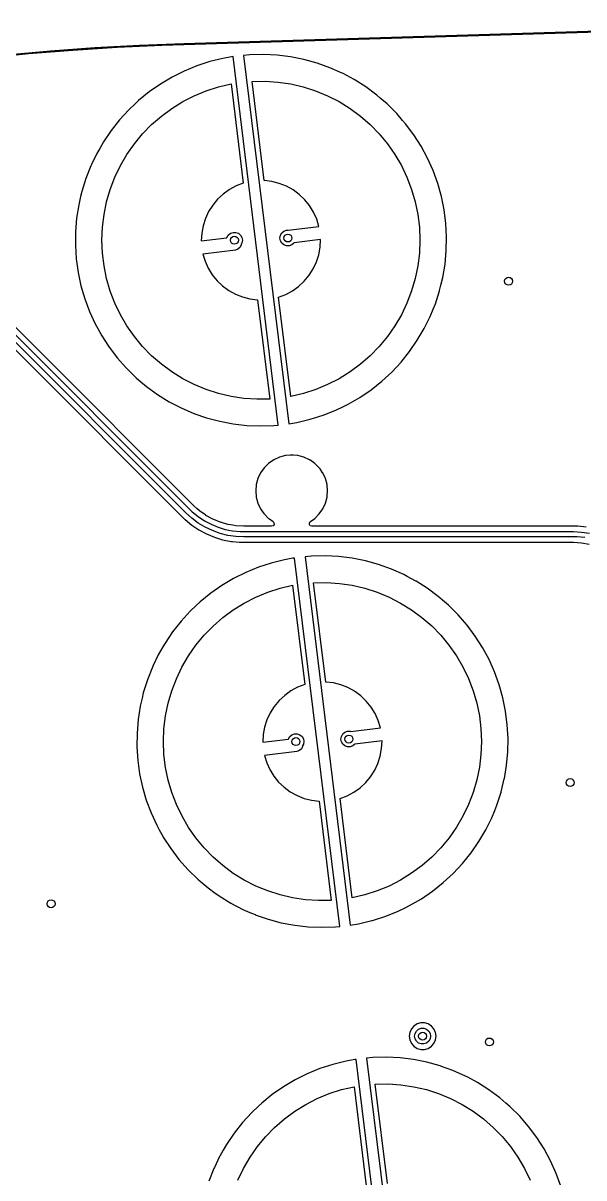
# Model space of a CAD drawing. Extents: x -114 to 114, y -62 to 23.
# Drawn here: x 52.61 to 73.77, y -20.79 to 22.76 of the extents above; entities that cross this region are included whole.
import ezdxf

# ---------------------------------------------------------------- set-up
doc = ezdxf.new("R2010")
doc.units = 0
doc.layers.add('BLACK', color=7, linetype='CONTINUOUS')

msp = doc.modelspace()

# ---------------------------------------------------------------- linework, layer by layer
at = {"layer": 'BLACK', "linetype": 'CONTINUOUS'}
for p, q in [((58.6789, 21.9966), (83.7452, 22.7629)), ((83.7467, 22.7129), (58.6804, 21.9466)), ((58.6799, 21.9711), (78.4613, 22.5758)), ((53.6435, 21.7154), (55.3203, 21.8373)), ((54.3043, 21.7379), (55.133, 21.7982)), ((56.162, 21.8413), (54.485, 21.7335)), ((55.133, 21.7982), (56.1413, 21.8576)), ((55.3203, 21.8373), (56.9989, 21.9311)), ((56.1413, 21.8576), (56.9202, 21.9011)), ((57.8406, 21.9209), (56.162, 21.8413)), ((56.9202, 21.9011), (58.2007, 21.9524)), ((56.9989, 21.9311), (58.6788, 21.9965)), ((58.6804, 21.9466), (57.8406, 21.9209)), ((58.2007, 21.9524), (58.201, 21.9524)), ((58.201, 21.9524), (58.201, 21.9524)), ((58.201, 21.9524), (58.2011, 21.9524)), ((58.2011, 21.9524), (58.6796, 21.9711)), ((58.6788, 21.9965), (58.6789, 21.9966)), ((58.6796, 21.9711), (58.6796, 21.9711)), ((58.6796, 21.9711), (58.6799, 21.9711)), ((58.6804, 21.9466), (58.6804, 21.9466)), ((52.8101, 21.5976), (51.1377, 21.4335)), ((51.969, 21.5653), (53.6435, 21.7154)), ((52.5012, 21.5874), (53.3465, 21.6632)), ((54.485, 21.7335), (52.8101, 21.5976)), ((53.3465, 21.6632), (54.3043, 21.7379)), ((60.1515, 21.4323), (59.6532, 21.309)), ((60.4728, 21.4872), (60.1515, 21.4323)), ((60.5326, 21.4974), (60.4728, 21.4872)), ((62.2385, 7.60357), (60.5326, 21.4974)), ((61.1685, 21.568), (60.9297, 21.545)), ((60.9297, 21.545), (62.6353, 7.6544)), ((61.6818, 21.5797), (61.1685, 21.568)), ((61.1685, 21.568), (61.1685, 21.568)), ((61.1685, 21.568), (61.1685, 21.568)), ((62.1945, 21.5537), (61.6818, 21.5797)), ((61.6818, 21.5797), (61.6818, 21.5797)), ((61.6818, 21.5797), (61.6818, 21.5797)), ((62.7039, 21.4902), (62.1945, 21.5537)), ((63.2073, 21.3896), (62.7039, 21.4902)), ((62.7039, 21.4902), (62.7039, 21.4902)), ((62.7039, 21.4902), (62.7039, 21.4902)), ((62.7039, 21.4902), (62.7039, 21.4902)), ((63.2074, 21.3896), (63.2073, 21.3896)), ((63.702, 21.2525), (63.2074, 21.3896)), ((63.2074, 21.3896), (63.2074, 21.3896)), ((58.6902, 20.9547), (58.2308, 20.7256)), ((59.1652, 21.1495), (58.6902, 20.9547)), ((59.6532, 21.309), (59.1652, 21.1495)), ((64.1854, 21.0794), (63.702, 21.2525)), ((63.702, 21.2525), (63.702, 21.2525)), ((64.6547, 20.8714), (64.1854, 21.0794)), ((58.2308, 20.7256), (57.7894, 20.4635)), ((58.2308, 20.7256), (58.2308, 20.7256)), ((59.9825, 20.3578), (60.4574, 20.4687)), ((60.4574, 20.4687), (60.9171, 16.7243)), ((61.2514, 20.5662), (61.739, 20.5734)), ((61.7112, 16.8218), (61.2514, 20.5662)), ((61.739, 20.5734), (62.2256, 20.541)), ((62.2256, 20.541), (62.708, 20.4692)), ((62.708, 20.4692), (63.1829, 20.3585)), ((64.6817, 20.857), (64.6547, 20.8714)), ((64.6547, 20.8714), (64.6547, 20.8714)), ((64.6547, 20.8714), (64.6547, 20.8714)), ((65.1076, 20.6296), (64.6817, 20.857)), ((65.5415, 20.3553), (65.1076, 20.6296)), ((65.1076, 20.6296), (65.1076, 20.6296)), ((57.3683, 20.1698), (56.9699, 19.846)), ((57.7894, 20.4635), (57.3683, 20.1698)), ((57.7894, 20.4635), (57.7894, 20.4635)), ((59.0675, 20.0222), (59.5182, 20.2086)), ((59.5182, 20.2086), (59.9825, 20.3578)), ((63.1829, 20.3585), (63.6473, 20.2095)), ((63.6473, 20.2095), (64.098, 20.0233)), ((65.9542, 20.0499), (65.5415, 20.3553)), ((66.0849, 19.9375), (65.9542, 20.0499)), ((65.9542, 20.0499), (65.9542, 20.0499)), ((65.9542, 20.0499), (65.9542, 20.0499)), ((56.8353, 19.7191), (56.5963, 19.494)), ((56.9699, 19.846), (56.8353, 19.7191)), ((58.2189, 19.543), (58.6335, 19.7999)), ((58.6335, 19.7999), (59.0675, 20.0222)), ((64.098, 20.0233), (64.5322, 19.8012)), ((64.5322, 19.8012), (64.9468, 19.5445)), ((66.3434, 19.7151), (66.0849, 19.9375)), ((66.707, 19.3528), (66.3434, 19.7151)), ((66.3434, 19.7151), (66.3434, 19.7151)), ((56.5963, 19.4939), (56.2495, 19.1155)), ((56.5963, 19.494), (56.5963, 19.4939)), ((56.5963, 19.4939), (56.5963, 19.4939)), ((56.5963, 19.4939), (56.5963, 19.4939)), ((57.4592, 18.9327), (57.8266, 19.2533)), ((57.8266, 19.2533), (58.2189, 19.543)), ((64.9468, 19.5445), (65.3392, 19.255)), ((65.3392, 19.255), (65.7069, 18.9345)), ((66.9304, 19.0949), (66.707, 19.3528)), ((66.707, 19.3528), (66.707, 19.3528)), ((56.2495, 19.1155), (55.9313, 18.7126)), ((56.2495, 19.1155), (56.2495, 19.1155)), ((57.1189, 18.5833), (57.4592, 18.9327)), ((65.7069, 18.9345), (66.0473, 18.5853)), ((67.0432, 18.9647), (66.9304, 19.0949)), ((67.35, 18.5531), (67.0432, 18.9647)), ((55.9313, 18.7126), (55.6435, 18.2875)), ((55.9313, 18.7126), (55.9313, 18.7126)), ((56.8082, 18.2075), (57.1189, 18.5833)), ((66.0473, 18.5853), (66.3582, 18.2096)), ((67.6258, 18.1202), (67.35, 18.5531)), ((55.501, 18.0396), (55.3876, 17.8424)), ((55.6435, 18.2875), (55.501, 18.0396)), ((56.529, 17.8076), (56.8082, 18.2075)), ((66.3582, 18.2096), (66.6375, 17.8099)), ((67.8692, 17.6681), (67.6258, 18.1202)), ((55.19, 17.4319), (55.1649, 17.3798)), ((55.3876, 17.8424), (55.19, 17.4319)), ((56.2832, 17.3864), (56.529, 17.8076)), ((66.6375, 17.8099), (66.8835, 17.3888)), ((68.0788, 17.1995), (67.8692, 17.6681)), ((55.1649, 17.3798), (54.9768, 16.9022)), ((56.0724, 16.9466), (56.2832, 17.3864)), ((66.8835, 17.3888), (67.0945, 16.9491)), ((68.2536, 16.7168), (68.0788, 17.1995)), ((54.9768, 16.9022), (54.8241, 16.4121)), ((54.9768, 16.9022), (54.9768, 16.9022)), ((55.898, 16.4912), (56.0724, 16.9466)), ((60.6481, 16.6216), (60.3944, 16.4853)), ((60.9171, 16.7243), (60.6481, 16.6216)), ((61.997, 16.7872), (61.7112, 16.8218)), ((62.2761, 16.7163), (61.997, 16.7872)), ((62.5439, 16.6104), (62.2761, 16.7163)), ((62.796, 16.4711), (62.5439, 16.6104)), ((67.0945, 16.9491), (67.2691, 16.4937)), ((68.3925, 16.2226), (68.2536, 16.7168)), ((58.7506, 4.29351), (46.8303, 16.2138)), ((46.9718, 16.3552), (58.892, 4.43493)), ((54.78, 16.2226), (54.7078, 15.912)), ((54.8241, 16.4121), (54.78, 16.2226)), ((54.8241, 16.4121), (54.8241, 16.4121)), ((54.8241, 16.4121), (54.8241, 16.4121)), ((54.8241, 16.4121), (54.8241, 16.4121)), ((55.7612, 16.0231), (55.898, 16.4912)), ((59.9494, 16.1216), (59.7653, 15.9002)), ((60.1603, 16.3177), (59.9494, 16.1216)), ((60.3944, 16.4853), (60.1603, 16.3177)), ((63.0282, 16.3008), (62.796, 16.4711)), ((63.2367, 16.1022), (63.0282, 16.3008)), ((67.2691, 16.4937), (67.4061, 16.0257)), ((68.4948, 15.7195), (68.3925, 16.2226)), ((46.6896, 16.071), (52.6368, 10.1237)), ((54.7078, 15.912), (54.6283, 15.4049)), ((55.6629, 15.5455), (55.7612, 16.0231)), ((59.7653, 15.9002), (59.611, 15.657)), ((63.4182, 15.8786), (63.2367, 16.1022)), ((63.5696, 15.6337), (63.4182, 15.8786)), ((67.4061, 16.0257), (67.5046, 15.5481)), ((68.5601, 15.2103), (68.4948, 15.7195)), ((54.6283, 15.4049), (54.5863, 14.8932)), ((54.6283, 15.4049), (54.6283, 15.4049)), ((55.6037, 15.0614), (55.6629, 15.5455)), ((59.489, 15.3962), (59.4013, 15.1219)), ((59.611, 15.657), (59.489, 15.3962)), ((63.6885, 15.3714), (63.5696, 15.6337)), ((63.7729, 15.0961), (63.6885, 15.3714)), ((67.5046, 15.5481), (67.564, 15.064)), ((54.5863, 14.8932), (54.5818, 14.3799)), ((54.5863, 14.8932), (54.5863, 14.8932)), ((55.584, 14.5741), (55.6037, 15.0614)), ((59.3494, 14.8386), (59.3341, 14.5511)), ((59.4013, 15.1219), (59.3494, 14.8386)), ((60.3542, 14.7683), (60.434, 14.8352)), ((60.434, 14.8352), (60.5319, 14.8709)), ((60.5319, 14.8709), (60.6361, 14.8709)), ((60.6361, 14.8709), (60.734, 14.8352)), ((60.734, 14.8352), (60.8138, 14.7683)), ((62.3196, 14.7607), (62.3717, 14.8509)), ((62.3717, 14.8509), (62.4516, 14.9179)), ((62.4516, 14.9179), (62.5495, 14.9535)), ((62.5495, 14.9535), (62.6116, 14.9535)), ((62.6116, 14.9535), (63.7729, 15.0961)), ((67.564, 15.064), (67.584, 14.5768)), ((68.5878, 14.6977), (68.5601, 15.2103)), ((53.0729, 10.5376), (49.2306, 14.3799)), ((54.5818, 14.3799), (54.5818, 14.3798)), ((54.5818, 14.3798), (54.6149, 13.8676)), ((55.6039, 14.0868), (55.584, 14.5741)), ((59.3341, 14.5511), (60.3006, 14.6697)), ((60.3006, 14.6697), (60.3021, 14.678)), ((60.3021, 14.678), (60.3542, 14.7683)), ((60.8323, 14.3868), (60.7884, 14.2997)), ((60.8138, 14.7683), (60.8659, 14.678)), ((60.8347, 14.4189), (60.8323, 14.3868)), ((60.8659, 14.4728), (60.8347, 14.4189)), ((60.8659, 14.678), (60.884, 14.5754)), ((60.884, 14.5754), (60.8659, 14.4728)), ((62.3016, 14.6581), (62.3196, 14.7607)), ((62.3196, 14.5554), (62.3016, 14.6581)), ((62.3717, 14.4652), (62.3196, 14.5554)), ((62.4516, 14.3982), (62.3717, 14.4652)), ((62.5495, 14.3626), (62.4516, 14.3982)), ((62.7516, 14.3982), (62.6536, 14.3626)), ((62.8314, 14.4652), (62.7516, 14.3982)), ((62.8385, 14.4776), (62.8314, 14.4652)), ((63.8338, 14.5998), (62.8385, 14.4776)), ((63.8185, 14.3123), (63.8338, 14.5998)), ((67.584, 14.5768), (67.5643, 14.0895)), ((68.578, 14.1844), (68.5878, 14.6977)), ((55.6633, 13.6028), (55.6039, 14.0868)), ((60.6219, 14.2054), (59.395, 14.0548)), ((59.395, 14.0548), (59.4795, 13.7795)), ((60.7145, 14.236), (60.6219, 14.2054)), ((60.7884, 14.2997), (60.7145, 14.236)), ((62.6536, 14.3626), (62.5495, 14.3626)), ((63.6789, 13.7547), (63.7666, 14.029)), ((63.7666, 14.029), (63.8185, 14.3123)), ((67.5643, 14.0895), (67.505, 13.6054)), ((68.5305, 13.6732), (68.578, 14.1844)), ((54.6149, 13.8676), (54.6149, 13.8675)), ((54.6149, 13.8675), (54.6855, 13.3591)), ((55.7619, 13.1252), (55.6633, 13.6028)), ((59.4795, 13.7795), (59.5984, 13.5172)), ((59.5984, 13.5172), (59.7498, 13.2723)), ((63.557, 13.4939), (63.6789, 13.7547)), ((67.505, 13.6054), (67.4067, 13.1278)), ((68.4458, 13.1669), (68.5305, 13.6732)), ((54.6855, 13.3591), (54.6855, 13.3591)), ((54.6855, 13.3591), (54.6855, 13.359)), ((54.6855, 13.359), (54.7931, 12.8571)), ((55.8989, 12.6572), (55.7619, 13.1252)), ((59.7498, 13.2723), (59.9313, 13.0487)), ((63.2186, 13.0293), (63.4027, 13.2507)), ((63.4027, 13.2507), (63.557, 13.4939)), ((67.4067, 13.1278), (67.2699, 12.6597)), ((68.3758, 12.8798), (68.4458, 13.1669)), ((54.7931, 12.8571), (54.9372, 12.3643)), ((56.0735, 12.2018), (55.8989, 12.6572)), ((59.9313, 13.0487), (60.1398, 12.8501)), ((60.1398, 12.8501), (60.372, 12.6798)), ((60.372, 12.6798), (60.624, 12.5405)), ((62.5198, 12.5293), (62.7735, 12.6656)), ((62.7735, 12.6656), (63.0077, 12.8332)), ((63.0077, 12.8332), (63.2186, 13.0293)), ((67.2699, 12.6597), (67.0955, 12.2042)), ((68.1664, 12.1796), (68.3242, 12.6681)), ((68.3242, 12.6681), (68.3269, 12.6791)), ((68.3269, 12.6791), (68.3758, 12.8798)), ((54.9372, 12.3643), (55.117, 11.8835)), ((56.2844, 11.7621), (56.0735, 12.2018)), ((60.624, 12.5405), (60.8918, 12.4345)), ((60.8918, 12.4345), (61.1709, 12.3637)), ((61.1709, 12.3637), (61.4568, 12.329)), ((61.4568, 12.329), (61.9165, 8.58466)), ((62.2508, 12.4265), (62.5198, 12.5293)), ((62.7106, 8.68216), (62.2508, 12.4265)), ((67.0955, 12.2042), (66.8848, 11.7645)), ((55.117, 11.8835), (55.117, 11.8835)), ((55.117, 11.8835), (55.117, 11.8835)), ((55.117, 11.8835), (55.3315, 11.4171)), ((56.5304, 11.341), (56.2844, 11.7621)), ((66.8848, 11.7645), (66.639, 11.3433)), ((67.9733, 11.704), (68.0831, 11.9745)), ((68.0831, 11.9745), (68.1664, 12.1796)), ((55.3315, 11.4171), (55.3315, 11.4171)), ((55.3315, 11.4171), (55.4287, 11.241)), ((56.8098, 10.9413), (56.5304, 11.341)), ((66.639, 11.3433), (66.3598, 10.9434)), ((67.7458, 11.2437), (67.9733, 11.704)), ((55.4287, 11.241), (55.5794, 10.9681)), ((55.5794, 10.9681), (55.5796, 10.9676)), ((55.5796, 10.9676), (55.5796, 10.9676)), ((55.5796, 10.9676), (55.8323, 10.58)), ((57.1207, 10.5656), (56.8098, 10.9413)), ((66.3598, 10.9434), (66.049, 10.5675)), ((67.4853, 10.8014), (67.7458, 11.2437)), ((59.033, 4.57752), (53.0729, 10.5376)), ((55.8323, 10.58), (55.86, 10.5376)), ((55.86, 10.5376), (56.1711, 10.1292)), ((57.4611, 10.2163), (57.1207, 10.5656)), ((66.049, 10.5675), (65.7088, 10.2182)), ((67.193, 10.3793), (67.4853, 10.8014)), ((52.6368, 10.1237), (58.5798, 4.18074)), ((56.1711, 10.1292), (56.4851, 9.77424)), ((57.8287, 9.89592), (57.4611, 10.2163)), ((65.7088, 10.2182), (65.3413, 9.89757)), ((66.8706, 9.97981), (67.193, 10.3793)), ((56.4851, 9.77424), (56.5112, 9.74472)), ((56.5112, 9.74472), (56.52, 9.73617)), ((56.52, 9.73617), (56.8786, 9.38617)), ((58.2211, 9.6064), (57.8287, 9.89592)), ((58.6358, 9.34971), (58.2211, 9.6064)), ((64.949, 9.60788), (64.5345, 9.35101)), ((65.3413, 9.89757), (64.949, 9.60788)), ((66.1426, 9.25682), (66.5199, 9.60496)), ((66.5199, 9.60496), (66.8706, 9.97981)), ((56.8786, 9.38617), (56.9826, 9.2986)), ((56.9826, 9.2986), (57.2713, 9.05551)), ((59.0699, 9.12754), (58.6358, 9.34971)), ((64.5345, 9.35101), (64.1004, 9.12865)), ((65.7408, 8.93723), (66.1426, 9.25682)), ((57.2713, 9.05551), (57.2713, 9.05549)), ((57.2713, 9.05549), (57.6872, 8.75447)), ((57.6872, 8.75447), (58.1239, 8.48472)), ((59.5207, 8.94137), (59.0699, 9.12754)), ((59.985, 8.79241), (59.5207, 8.94137)), ((60.46, 8.68166), (59.985, 8.79241)), ((63.1855, 8.79312), (62.7106, 8.68216)), ((63.6498, 8.94228), (63.1855, 8.79312)), ((64.1004, 9.12865), (63.6498, 8.94228)), ((65.3167, 8.64794), (65.7408, 8.93723)), ((58.1239, 8.48472), (58.124, 8.48471)), ((58.124, 8.48471), (58.124, 8.48471)), ((58.124, 8.48471), (58.5793, 8.24766)), ((60.9423, 8.60985), (60.46, 8.68166)), ((61.4289, 8.57744), (60.9423, 8.60985)), ((61.9165, 8.58466), (61.4289, 8.57744)), ((64.4108, 8.16623), (64.7026, 8.30793)), ((64.7026, 8.30793), (64.8726, 8.39047)), ((64.8726, 8.39048), (65.3167, 8.64794)), ((64.8726, 8.39047), (64.8726, 8.39048)), ((64.8726, 8.39047), (64.8726, 8.39047)), ((58.5793, 8.24766), (59.0508, 8.0446)), ((59.0508, 8.0446), (59.5359, 7.87661)), ((59.5359, 7.87661), (59.5359, 7.87661)), ((59.5359, 7.87661), (59.5359, 7.87661)), ((59.5359, 7.87661), (60.032, 7.74461)), ((63.4442, 7.82204), (63.9338, 7.97642)), ((63.9338, 7.97642), (64.4108, 8.16623)), ((60.032, 7.74461), (60.032, 7.74461)), ((60.032, 7.74461), (60.032, 7.74461)), ((60.032, 7.74461), (60.5365, 7.64929)), ((60.5365, 7.64929), (61.0466, 7.59118)), ((61.0466, 7.59118), (61.5595, 7.57058)), ((61.5595, 7.57058), (62.0726, 7.5876)), ((62.0726, 7.5876), (62.2385, 7.60357)), ((62.6353, 7.6544), (62.9446, 7.70394)), ((62.9446, 7.70394), (63.4442, 7.82204)), ((61.8734, 6.15994), (61.7063, 5.99284)), ((62.067, 6.29548), (61.8734, 6.15994)), ((62.2811, 6.39534), (62.067, 6.29548)), ((62.067, 6.29548), (62.067, 6.29548)), ((62.5094, 6.45651), (62.2811, 6.39534)), ((62.6858, 6.47194), (62.5094, 6.45651)), ((62.8038, 6.47194), (62.6858, 6.47194)), ((62.6858, 6.47194), (62.6858, 6.47194)), ((62.9802, 6.45651), (62.8038, 6.47194)), ((62.8038, 6.47194), (62.8038, 6.47194)), ((62.9802, 6.4565), (62.9802, 6.45651)), ((62.9802, 6.45651), (62.9802, 6.45651)), ((63.0681, 6.43296), (62.9802, 6.4565)), ((63.2085, 6.39534), (63.0681, 6.43296)), ((63.4226, 6.29548), (63.2085, 6.39534)), ((63.2085, 6.39534), (63.2085, 6.39534)), ((63.4284, 6.29144), (63.4226, 6.29548)), ((63.4226, 6.29548), (63.4226, 6.29548)), ((63.4226, 6.29548), (63.4226, 6.29548)), ((63.4226, 6.29548), (63.4226, 6.29548)), ((63.6162, 6.15994), (63.4284, 6.29144)), ((63.7833, 5.99284), (63.6162, 6.15994)), ((63.6162, 6.15994), (63.6162, 6.15994)), ((63.6162, 6.15994), (63.6162, 6.15994)), ((61.5707, 5.79927), (61.4709, 5.5851)), ((61.7063, 5.99284), (61.5707, 5.79927)), ((63.8154, 5.94704), (63.7833, 5.99284)), ((63.7833, 5.99284), (63.7833, 5.99284)), ((63.7833, 5.99284), (63.7833, 5.99284)), ((63.9124, 5.80847), (63.8154, 5.94704)), ((63.9188, 5.79927), (63.9124, 5.80847)), ((63.9188, 5.79926), (63.9188, 5.79927)), ((64.0026, 5.61953), (63.9188, 5.79926)), ((61.4097, 5.35684), (61.3891, 5.12145)), ((61.4709, 5.5851), (61.4097, 5.35684)), ((64.0187, 5.5851), (64.0026, 5.61953)), ((64.0798, 5.35685), (64.0187, 5.5851)), ((64.0798, 5.35684), (64.0798, 5.35685)), ((64.0798, 5.35685), (64.0798, 5.35685)), ((64.1004, 5.12145), (64.0798, 5.35684)), ((61.3891, 5.12145), (61.3891, 5.12144)), ((61.3891, 5.12144), (61.4097, 4.88604)), ((61.4097, 4.88604), (61.4709, 4.65777)), ((64.0187, 4.65778), (64.0798, 4.88603)), ((64.0798, 4.88603), (64.084, 4.93394)), ((64.084, 4.93394), (64.1004, 5.12144)), ((64.1004, 5.12144), (64.1004, 5.12145)), ((58.892, 4.43493), (58.892, 4.4349)), ((58.892, 4.4349), (58.9928, 4.33418)), ((59.035, 4.57562), (59.033, 4.57752)), ((59.0353, 4.57539), (59.035, 4.57562)), ((59.1827, 4.44362), (59.0353, 4.57539)), ((59.2574, 4.37683), (59.1827, 4.44362)), ((59.2618, 4.37337), (59.2574, 4.37683)), ((59.2687, 4.36848), (59.2618, 4.37337)), ((59.5041, 4.20141), (59.2687, 4.36848)), ((61.4709, 4.65777), (61.5707, 4.44362)), ((61.5707, 4.44362), (61.5707, 4.44362)), ((61.5707, 4.44362), (61.5707, 4.44361)), ((61.5707, 4.44361), (61.5707, 4.44361)), ((61.5707, 4.44361), (61.5935, 4.41113)), ((61.5935, 4.41113), (61.6899, 4.27338)), ((63.7833, 4.25004), (63.9188, 4.44361)), ((63.9188, 4.44361), (64.0187, 4.65778)), ((58.5798, 4.18074), (58.5799, 4.1807)), ((58.5799, 4.1807), (58.7058, 4.05472)), ((58.7058, 4.05472), (58.7235, 4.03707)), ((58.7235, 4.03707), (58.9742, 3.83135)), ((58.7506, 4.2935), (58.7506, 4.29351)), ((58.976, 4.0892), (58.7506, 4.2935)), ((59.2204, 3.90798), (58.976, 4.0892)), ((58.9928, 4.33418), (59.213, 4.15342)), ((59.213, 4.15342), (59.4499, 3.99512)), ((59.4499, 3.99512), (59.7012, 3.86081)), ((59.5088, 4.19846), (59.5041, 4.20141)), ((59.7689, 4.05471), (59.5088, 4.19846)), ((59.7739, 4.05231), (59.7689, 4.05471)), ((59.8107, 4.03707), (59.7739, 4.05231)), ((60.0485, 3.93859), (59.8107, 4.03707)), ((60.0537, 3.93676), (60.0485, 3.93859)), ((60.3393, 3.85449), (60.0537, 3.93676)), ((61.6899, 4.27338), (61.7063, 4.25004)), ((61.7063, 4.25004), (61.8734, 4.08295)), ((61.8734, 4.08295), (61.8734, 4.08294)), ((61.8734, 4.08294), (61.8734, 4.08294)), ((61.8734, 4.08294), (61.9026, 4.06251)), ((61.9026, 4.06251), (62.0402, 3.96614)), ((62.0402, 3.96614), (62.077, 3.91727)), ((63.412, 3.91563), (63.448, 3.96513)), ((63.448, 3.96513), (63.4493, 3.96611)), ((63.4493, 3.96611), (63.6162, 4.08295)), ((63.6162, 4.08295), (63.7833, 4.25004)), ((58.9742, 3.83135), (58.9742, 3.83135)), ((58.9742, 3.83135), (58.9742, 3.83135)), ((58.9742, 3.83135), (59.0475, 3.78234)), ((59.0475, 3.78234), (59.2438, 3.65119)), ((59.4813, 3.75158), (59.2204, 3.90798)), ((59.2438, 3.65119), (59.5298, 3.49832)), ((59.7563, 3.62151), (59.4813, 3.75158)), ((59.5298, 3.49832), (59.8294, 3.37422)), ((59.7012, 3.86081), (59.9645, 3.75177)), ((60.0428, 3.51902), (59.7563, 3.62151)), ((59.9645, 3.75177), (60.2371, 3.66906)), ((60.3379, 3.4451), (60.0428, 3.51902)), ((60.2371, 3.66906), (60.5166, 3.61347)), ((60.3447, 3.85325), (60.3393, 3.85449)), ((60.5184, 3.82375), (60.3447, 3.85325)), ((60.5166, 3.61347), (60.8002, 3.58554)), ((60.6377, 3.80348), (60.5184, 3.82375)), ((60.6432, 3.80286), (60.6377, 3.80348)), ((60.9413, 3.78612), (60.6432, 3.80286)), ((60.8002, 3.58554), (60.9426, 3.58554)), ((60.944, 3.78604), (60.9413, 3.78612)), ((60.9426, 3.58554), (73.3753, 3.58554)), ((61.9834, 3.78604), (60.944, 3.78604)), ((61.9851, 3.78606), (61.9834, 3.78604)), ((62.043, 3.80598), (61.9851, 3.78606)), ((62.0781, 3.8561), (62.043, 3.80598)), ((62.077, 3.91727), (62.0781, 3.8561)), ((63.412, 3.85445), (63.412, 3.91563)), ((63.448, 3.80495), (63.412, 3.85445)), ((63.5061, 3.78604), (63.448, 3.80495)), ((73.3753, 3.78604), (63.5061, 3.78604)), ((73.5374, 3.78604), (73.3753, 3.78604)), ((73.3753, 3.58554), (73.6791, 3.57062)), ((73.8601, 3.75426), (73.5374, 3.78604)), ((73.5374, 3.78604), (73.5374, 3.78604)), ((73.6791, 3.57062), (73.9801, 3.52598)), ((59.8294, 3.37422), (60.1397, 3.28009)), ((60.1397, 3.28009), (60.4578, 3.21683)), ((60.6388, 3.40047), (60.3379, 3.4451)), ((60.4578, 3.21683), (60.5165, 3.21105)), ((60.5165, 3.21105), (60.7805, 3.18504)), ((60.9426, 3.38554), (60.6388, 3.40047)), ((60.7805, 3.18504), (73.3277, 3.18504)), ((73.3753, 3.38554), (60.9426, 3.38554)), ((73.3277, 3.18504), (73.3277, 3.18504)), ((73.3277, 3.18504), (73.3739, 3.18504)), ((73.3739, 3.18504), (73.3767, 3.18497)), ((73.5178, 3.38554), (73.3753, 3.38554)), ((73.3753, 3.38554), (73.3753, 3.38554)), ((73.3753, 3.38554), (73.3753, 3.38554)), ((73.3767, 3.18497), (73.6748, 3.16823)), ((73.8013, 3.35762), (73.5178, 3.38554)), ((73.6748, 3.16823), (73.6803, 3.16761)), ((73.6803, 3.16761), (73.9732, 3.11783)), ((63.4901, 2.66001), (63.2513, 2.63701)), ((63.2513, 2.63701), (64.9569, -11.2536)), ((64.0034, 2.67166), (63.4901, 2.66001)), ((63.4901, 2.66001), (63.4901, 2.66001)), ((63.4901, 2.66001), (63.4901, 2.66001)), ((64.5161, 2.64568), (64.0034, 2.67166)), ((64.0034, 2.67166), (64.0034, 2.67166)), ((64.0034, 2.67166), (64.0034, 2.67166)), ((65.0255, 2.58223), (64.5161, 2.64568)), ((61.4868, 2.24149), (61.0118, 2.04669)), ((61.9748, 2.40098), (61.4868, 2.24149)), ((62.4731, 2.52431), (61.9748, 2.40098)), ((62.7944, 2.57923), (62.4731, 2.52431)), ((62.8542, 2.58944), (62.7944, 2.57923)), ((64.5601, -11.3044), (62.8542, 2.58944)), ((65.529, 2.48164), (65.0255, 2.58223)), ((65.0255, 2.58223), (65.0255, 2.58223)), ((65.0255, 2.58223), (65.0255, 2.58223)), ((65.0255, 2.58223), (65.0255, 2.58223)), ((65.529, 2.48163), (65.529, 2.48164)), ((65.529, 2.48164), (65.529, 2.48164)), ((66.0236, 2.34445), (65.529, 2.48163)), ((66.507, 2.17139), (66.0236, 2.34445)), ((66.0236, 2.34445), (66.0236, 2.34445)), ((60.5524, 1.81762), (60.111, 1.55553)), ((61.0118, 2.04669), (60.5524, 1.81762)), ((60.5524, 1.81762), (60.5524, 1.81762)), ((66.9763, 1.9634), (66.507, 2.17139)), ((67.1069, 1.89368), (66.9763, 1.9634)), ((66.9763, 1.9634), (66.9763, 1.9634)), ((66.9763, 1.9634), (66.9763, 1.9634)), ((67.4292, 1.7216), (67.1069, 1.89368)), ((60.111, 1.55552), (59.6899, 1.2618)), ((60.111, 1.55553), (60.111, 1.55552)), ((61.8398, 1.30059), (62.3041, 1.44975)), ((62.3041, 1.44975), (62.779, 1.56072)), ((62.779, 1.56072), (63.2387, -2.18366)), ((63.573, 1.65821), (64.0606, 1.66543)), ((64.0328, -2.08616), (63.573, 1.65821)), ((64.0606, 1.66543), (64.5472, 1.63303)), ((64.5472, 1.63303), (65.0296, 1.56121)), ((65.0296, 1.56121), (65.5045, 1.45046)), ((65.5045, 1.45046), (65.9689, 1.3015)), ((67.4292, 1.72159), (67.4292, 1.7216)), ((67.4376, 1.71629), (67.4292, 1.72159)), ((67.8631, 1.44728), (67.4376, 1.71629)), ((68.2758, 1.14191), (67.8631, 1.44728)), ((59.2915, 0.938038), (59.1452, 0.800092)), ((59.6899, 1.2618), (59.2915, 0.938038)), ((60.5406, 0.634989), (60.9551, 0.891862)), ((60.9551, 0.891862), (61.3891, 1.11422)), ((61.3891, 1.11422), (61.8398, 1.30059)), ((65.9689, 1.3015), (66.4196, 1.11533)), ((66.4196, 1.11533), (66.8538, 0.893162)), ((66.8538, 0.893162), (67.2684, 0.636474)), ((68.2758, 1.1419), (68.2758, 1.14191)), ((68.2758, 1.14191), (68.2758, 1.14191)), ((68.5063, 0.943655), (68.2758, 1.1419)), ((68.665, 0.807145), (68.5063, 0.943655)), ((58.9179, 0.585931), (58.5711, 0.207465)), ((59.1452, 0.800092), (58.9179, 0.58595)), ((58.9179, 0.58595), (58.9179, 0.585946)), ((58.9179, 0.585946), (58.9179, 0.585939)), ((58.9179, 0.585939), (58.9179, 0.585931)), ((60.1482, 0.3453), (60.5406, 0.634989)), ((67.2684, 0.636474), (67.6609, 0.346957)), ((68.665, 0.807144), (68.665, 0.807145)), ((69.0286, 0.444775), (68.665, 0.807144)), ((69.0287, 0.444764), (69.0286, 0.444775)), ((69.1882, 0.260633), (69.0287, 0.444764)), ((58.5711, 0.207462), (58.2529, -0.195436)), ((58.5711, 0.207465), (58.5711, 0.207462)), ((59.4405, -0.324671), (59.7808, 0.024707)), ((59.7808, 0.024707), (60.1482, 0.3453)), ((67.6609, 0.346957), (68.0285, 0.026526)), ((68.0285, 0.026526), (68.3689, -0.322703)), ((69.3648, 0.056735), (69.1882, 0.260633)), ((69.6716, -0.354872), (69.3648, 0.056735)), ((58.2529, -0.195443), (57.9651, -0.620524)), ((58.2529, -0.195436), (58.2529, -0.195443)), ((59.1298, -0.700527), (59.4405, -0.324671)), ((68.3689, -0.322703), (68.6798, -0.698421)), ((69.9474, -0.787847), (69.6716, -0.354872)), ((57.8865, -0.757175), (57.7092, -1.06557)), ((57.9651, -0.620524), (57.8865, -0.757175)), ((58.8506, -1.10038), (59.1298, -0.700527)), ((68.6798, -0.698421), (68.9592, -1.09815)), ((70.1908, -1.23986), (69.9474, -0.787847)), ((57.7092, -1.06557), (57.5157, -1.46755)), ((58.6048, -1.52158), (58.8506, -1.10038)), ((68.9592, -1.09815), (69.2051, -1.51924)), ((70.4004, -1.70848), (70.1908, -1.23986)), ((57.4865, -1.52817), (57.2984, -2.00581)), ((57.5157, -1.46755), (57.4865, -1.52817)), ((58.394, -1.96135), (58.6048, -1.52158)), ((69.2051, -1.51924), (69.4161, -1.95892)), ((70.5752, -2.1912), (70.4004, -1.70848)), ((57.2984, -2.00582), (57.1457, -2.49593)), ((57.2984, -2.00581), (57.2984, -2.00582)), ((58.2197, -2.41679), (58.394, -1.96135)), ((64.3186, -2.1208), (64.0328, -2.08616)), ((64.5977, -2.19168), (64.3186, -2.1208)), ((69.4161, -1.95892), (69.5907, -2.41428)), ((57.1457, -2.49595), (57.0984, -2.69933)), ((57.1457, -2.49593), (57.1457, -2.49594)), ((57.1457, -2.49594), (57.1457, -2.49595)), ((57.1457, -2.49595), (57.1457, -2.49595)), ((58.0829, -2.88489), (58.2197, -2.41679)), ((62.4819, -2.59029), (62.271, -2.7864)), ((62.7161, -2.42272), (62.4819, -2.59029)), ((62.9697, -2.28643), (62.7161, -2.42272)), ((63.2387, -2.18366), (62.9697, -2.28643)), ((64.8655, -2.29761), (64.5977, -2.19168)), ((65.1176, -2.43689), (64.8655, -2.29761)), ((65.3498, -2.60721), (65.1176, -2.43689)), ((65.5583, -2.8058), (65.3498, -2.60721)), ((69.5907, -2.41428), (69.7277, -2.88232)), ((70.7141, -2.68542), (70.5752, -2.1912)), ((57.0294, -2.99597), (56.95, -3.50314)), ((57.0984, -2.69933), (57.0294, -2.99597)), ((57.9845, -3.36254), (58.0829, -2.88489)), ((62.0869, -3.00784), (61.9326, -3.25098)), ((62.271, -2.7864), (62.0869, -3.00784)), ((65.7398, -3.02939), (65.5583, -2.8058)), ((65.8912, -3.27433), (65.7398, -3.02939)), ((69.7277, -2.88232), (69.8262, -3.35993)), ((70.8164, -3.18848), (70.7141, -2.68542)), ((57.9253, -3.84661), (57.9845, -3.36254)), ((61.9326, -3.25098), (61.8106, -3.51183)), ((66.0101, -3.53661), (65.8912, -3.27433)), ((69.8262, -3.35993), (69.8857, -3.84397)), ((70.8817, -3.69769), (70.8164, -3.18848)), ((56.95, -3.50315), (56.9079, -4.01479)), ((56.95, -3.50314), (56.95, -3.50315)), ((57.9056, -4.33389), (57.9253, -3.84661)), ((61.7229, -3.78613), (61.671, -4.06938)), ((61.8106, -3.51183), (61.7229, -3.78613)), ((64.973, -3.94962), (66.0945, -3.81192)), ((66.0945, -3.81192), (66.0101, -3.53661)), ((69.8857, -3.84397), (69.9056, -4.33124)), ((70.9094, -4.21031), (70.8817, -3.69769)), ((56.9079, -4.0148), (56.9034, -4.52814)), ((56.9079, -4.01479), (56.9079, -4.0148)), ((57.9255, -4.82116), (57.9056, -4.33389)), ((61.671, -4.06938), (61.6557, -4.35694)), ((61.6557, -4.35694), (62.6222, -4.23827)), ((62.6222, -4.23827), (62.6237, -4.22996)), ((62.6237, -4.22996), (62.6758, -4.13973)), ((62.6758, -4.13973), (62.7556, -4.07276)), ((62.7556, -4.07276), (62.8535, -4.03713)), ((62.8535, -4.03713), (62.9577, -4.03713)), ((62.9577, -4.03713), (63.0556, -4.07276)), ((63.0556, -4.07276), (63.1354, -4.13973)), ((63.1354, -4.13973), (63.1875, -4.22996)), ((63.1875, -4.22996), (63.2056, -4.33257)), ((63.2056, -4.33257), (63.1875, -4.43518)), ((64.6026, -4.23842), (64.6207, -4.13582)), ((64.6207, -4.34103), (64.6026, -4.23842)), ((64.6207, -4.13582), (64.6728, -4.04559)), ((64.6728, -4.43126), (64.6207, -4.34103)), ((64.6728, -4.04559), (64.7526, -3.97862)), ((64.7526, -3.97862), (64.8506, -3.94298)), ((64.8506, -3.94298), (64.9547, -3.94298)), ((64.9547, -3.94298), (64.973, -3.94962)), ((66.1555, -4.30819), (65.1289, -4.43424)), ((66.1401, -4.59575), (66.1555, -4.30819)), ((69.9056, -4.33124), (69.8859, -4.81852)), ((70.8996, -4.72359), (70.9094, -4.21031)), ((56.9034, -4.52814), (56.9034, -4.52815)), ((56.9034, -4.52815), (56.9365, -5.04045)), ((62.9435, -4.70257), (61.7167, -4.85321)), ((63.0361, -4.67202), (62.9435, -4.70257)), ((63.11, -4.60835), (63.0361, -4.67202)), ((63.1539, -4.52124), (63.11, -4.60835)), ((63.1563, -4.48914), (63.1539, -4.52124)), ((63.1875, -4.43518), (63.1563, -4.48914)), ((64.7526, -4.49823), (64.6728, -4.43126)), ((64.8506, -4.53386), (64.7526, -4.49823)), ((64.9547, -4.53386), (64.8506, -4.53386)), ((65.0526, -4.49823), (64.9547, -4.53386)), ((65.1289, -4.43424), (65.0526, -4.49823)), ((66.0882, -4.879), (66.1401, -4.59575)), ((70.8521, -5.23477), (70.8996, -4.72359)), ((56.9365, -5.04045), (56.9365, -5.04047)), ((56.9365, -5.04047), (57.0071, -5.54894)), ((57.9849, -5.3052), (57.9255, -4.82116)), ((61.7167, -4.85321), (61.8011, -5.12852)), ((61.8011, -5.12852), (61.92, -5.3908)), ((65.8786, -5.41415), (66.0006, -5.1533)), ((66.0006, -5.1533), (66.0882, -4.879)), ((69.8859, -4.81852), (69.8267, -5.30258)), ((57.0071, -5.54894), (57.0071, -5.54895)), ((57.0071, -5.54895), (57.0071, -5.54895)), ((57.0071, -5.54895), (57.1147, -6.05092)), ((58.0835, -5.78281), (57.9849, -5.3052)), ((61.92, -5.3908), (62.0714, -5.63574)), ((62.0714, -5.63574), (62.2529, -5.85933)), ((65.5402, -5.87873), (65.7243, -5.65729)), ((65.7243, -5.65729), (65.8786, -5.41415)), ((69.8267, -5.30258), (69.7283, -5.78024)), ((70.7693, -5.72998), (70.8521, -5.23477)), ((57.1147, -6.05092), (57.2588, -6.54366)), ((58.2205, -6.25085), (58.0835, -5.78281)), ((62.2529, -5.85933), (62.4614, -6.05792)), ((62.4614, -6.05792), (62.6936, -6.22824)), ((65.0951, -6.24241), (65.3293, -6.07484)), ((65.3293, -6.07484), (65.5402, -5.87873)), ((69.7283, -5.78024), (69.5915, -6.24834)), ((70.6485, -6.22879), (70.7674, -5.74111)), ((70.7674, -5.74107), (70.7693, -5.72998)), ((70.7674, -5.74111), (70.7674, -5.74107)), ((58.3951, -6.70621), (58.2205, -6.25085)), ((62.6936, -6.22824), (62.9456, -6.36752)), ((62.9456, -6.36752), (63.2134, -6.47345)), ((63.2134, -6.47345), (63.4925, -6.54433)), ((64.5724, -6.48147), (64.8414, -6.3787)), ((65.0322, -10.2258), (64.5724, -6.48147)), ((64.8414, -6.3787), (65.0951, -6.24241)), ((69.5915, -6.24834), (69.4172, -6.70378)), ((70.488, -6.72838), (70.6458, -6.23986)), ((70.6458, -6.23986), (70.6485, -6.22879)), ((57.2588, -6.54366), (57.4386, -7.02452)), ((58.606, -7.14589), (58.3951, -6.70621)), ((63.4925, -6.54433), (63.7784, -6.57897)), ((63.7784, -6.57897), (64.2382, -10.3233)), ((69.4172, -6.70378), (69.2064, -7.14355)), ((70.2949, -7.20404), (70.4047, -6.93353)), ((70.4047, -6.93353), (70.488, -6.72838)), ((57.4386, -7.02452), (57.4386, -7.02452)), ((57.4386, -7.02452), (57.4386, -7.02453)), ((57.4386, -7.02453), (57.6531, -7.49091)), ((58.852, -7.56698), (58.606, -7.14589)), ((69.2064, -7.14355), (68.9606, -7.56475)), ((70.0674, -7.66427), (70.2949, -7.20404)), ((57.6531, -7.49091), (57.6531, -7.49092)), ((57.6531, -7.49092), (57.7503, -7.66707)), ((57.7503, -7.66707), (57.8927, -7.92495)), ((59.1314, -7.96671), (58.852, -7.56698)), ((68.9606, -7.56475), (68.6814, -7.9646)), ((69.8069, -8.1066), (70.0674, -7.66427)), ((57.8927, -7.92495), (57.9012, -7.94036)), ((57.9012, -7.94036), (57.9012, -7.94036)), ((57.9012, -7.94036), (58.1816, -8.37041)), ((59.4423, -8.34243), (59.1314, -7.96671)), ((68.6814, -7.9646), (68.3706, -8.34046)), ((69.5146, -8.52867), (69.8069, -8.1066)), ((58.1816, -8.37041), (58.1816, -8.37042)), ((58.1816, -8.37042), (58.4927, -8.77879)), ((59.7827, -8.69166), (59.4423, -8.34243)), ((60.1503, -9.01209), (59.7827, -8.69166)), ((68.0304, -8.68984), (67.6629, -9.01043)), ((68.3706, -8.34046), (68.0304, -8.68984)), ((69.1923, -8.9282), (69.5146, -8.52867)), ((58.4927, -8.77879), (58.8328, -9.16329)), ((60.5428, -9.3016), (60.1503, -9.01209)), ((67.6629, -9.01043), (67.2706, -9.30012)), ((68.8415, -9.30304), (69.1923, -8.9282)), ((58.8328, -9.16329), (59.2002, -9.52183)), ((59.2002, -9.52183), (59.2942, -9.60095)), ((60.9574, -9.55829), (60.5428, -9.3016)), ((61.3915, -9.78046), (60.9574, -9.55829)), ((66.8561, -9.55699), (66.422, -9.77935)), ((67.2706, -9.30012), (66.8561, -9.55699)), ((68.4642, -9.65119), (68.8415, -9.30304)), ((59.2942, -9.60095), (59.5929, -9.8525)), ((59.5929, -9.8525), (59.5929, -9.85251)), ((59.5929, -9.85251), (59.8565, -10.0433)), ((61.8423, -9.96664), (61.3915, -9.78046)), ((62.3066, -10.1156), (61.8423, -9.96664)), ((65.9714, -9.96572), (65.5071, -10.1149)), ((66.422, -9.77935), (65.9714, -9.96572)), ((67.6383, -10.2601), (68.0624, -9.97077)), ((68.0624, -9.97077), (68.4642, -9.65119)), ((59.8565, -10.0433), (59.9254, -10.0932)), ((59.9254, -10.0932), (60.0088, -10.1535)), ((60.0088, -10.1535), (60.4456, -10.4233)), ((60.4456, -10.4233), (60.4456, -10.4233)), ((60.4456, -10.4233), (60.4456, -10.4233)), ((60.4456, -10.4233), (60.9009, -10.6603)), ((62.7816, -10.2263), (62.3066, -10.1156)), ((63.2639, -10.2982), (62.7816, -10.2263)), ((63.7505, -10.3306), (63.2639, -10.2982)), ((64.2382, -10.3233), (63.7505, -10.3306)), ((65.5071, -10.1149), (65.0322, -10.2258)), ((67.1942, -10.5175), (67.6383, -10.2601)), ((60.9009, -10.6603), (61.169, -10.7758)), ((61.169, -10.7758), (61.364, -10.8598)), ((61.364, -10.8598), (61.3724, -10.8634)), ((61.3724, -10.8634), (61.8575, -11.0314)), ((66.2554, -10.9316), (66.7324, -10.7418)), ((66.7324, -10.7418), (67.0212, -10.6016)), ((67.0212, -10.6016), (67.1942, -10.5175)), ((67.1942, -10.5175), (67.1942, -10.5175)), ((67.1942, -10.5175), (67.1942, -10.5175)), ((61.8575, -11.0314), (61.8576, -11.0314)), ((61.8576, -11.0314), (61.8576, -11.0314)), ((61.8576, -11.0314), (62.3536, -11.1634)), ((62.3536, -11.1634), (62.3537, -11.1634)), ((62.3537, -11.1634), (62.3537, -11.1634)), ((62.3537, -11.1634), (62.8581, -11.2587)), ((62.8581, -11.2587), (63.3682, -11.3168)), ((63.3682, -11.3168), (63.8811, -11.3374)), ((63.8811, -11.3374), (64.3942, -11.3204)), ((64.3942, -11.3204), (64.5601, -11.3044)), ((64.9569, -11.2536), (65.2662, -11.2041)), ((65.2662, -11.2041), (65.7658, -11.086)), ((65.7658, -11.086), (65.7888, -11.0787)), ((65.7888, -11.0787), (65.8651, -11.0546)), ((65.8651, -11.0546), (66.2554, -10.9316)), ((67.2599, -15.1686), (67.2001, -15.2995)), ((67.3541, -15.0598), (67.2599, -15.1686)), ((67.4752, -14.982), (67.3541, -15.0598)), ((67.4554, -15.2491), (67.5353, -15.1821)), ((67.6133, -14.9414), (67.4752, -14.982)), ((67.4752, -14.982), (67.4752, -14.982)), ((67.5353, -15.1821), (67.6332, -15.1465)), ((67.7572, -14.9414), (67.6133, -14.9414)), ((67.6133, -14.9414), (67.6133, -14.9414)), ((67.6332, -15.1465), (67.7373, -15.1465)), ((67.7373, -15.1465), (67.8353, -15.1821)), ((67.8953, -14.982), (67.7572, -14.9414)), ((67.7572, -14.9414), (67.7572, -14.9414)), ((67.8353, -15.1821), (67.9151, -15.2491)), ((68.0164, -15.0598), (67.8953, -14.982)), ((67.8953, -14.982), (67.8953, -14.982)), ((67.8953, -14.982), (67.8953, -14.982)), ((67.8953, -14.982), (67.8953, -14.982)), ((68.1106, -15.1686), (68.0164, -15.0598)), ((68.0164, -15.0598), (68.0164, -15.0598)), ((68.0164, -15.0598), (68.0164, -15.0598)), ((68.1624, -15.282), (68.1106, -15.1686)), ((67.2001, -15.2995), (67.1796, -15.4419)), ((67.1796, -15.4419), (67.1796, -15.4419)), ((67.1796, -15.4419), (67.2001, -15.5844)), ((67.2001, -15.5844), (67.2527, -15.6995)), ((67.3853, -15.4419), (67.4033, -15.3393)), ((67.4033, -15.5445), (67.3853, -15.4419)), ((67.4033, -15.3393), (67.4554, -15.2491)), ((67.4554, -15.6348), (67.4033, -15.5445)), ((67.5353, -15.7018), (67.4554, -15.6348)), ((67.9151, -15.6348), (67.8353, -15.7018)), ((67.9151, -15.2491), (67.9672, -15.3393)), ((67.9672, -15.5445), (67.9151, -15.6348)), ((67.9672, -15.3393), (67.9853, -15.4419)), ((67.9853, -15.4419), (67.9672, -15.5445)), ((68.1106, -15.7153), (68.1704, -15.5844)), ((68.1704, -15.2995), (68.1624, -15.282)), ((68.1909, -15.4419), (68.1704, -15.2995)), ((68.1704, -15.5844), (68.1799, -15.5182)), ((68.1799, -15.5182), (68.1909, -15.4419)), ((68.1909, -15.4419), (68.1909, -15.4419)), ((67.2527, -15.6995), (67.2599, -15.7153)), ((67.2599, -15.7153), (67.3521, -15.8218)), ((67.3521, -15.8218), (67.3541, -15.8241)), ((67.3541, -15.8241), (67.4752, -15.9019)), ((67.4752, -15.9019), (67.4752, -15.9019)), ((67.4752, -15.9019), (67.5816, -15.9332)), ((67.6332, -15.7374), (67.5353, -15.7018)), ((67.5816, -15.9332), (67.6133, -15.9424)), ((67.6133, -15.9424), (67.6133, -15.9424)), ((67.6133, -15.9424), (67.6133, -15.9424)), ((67.6133, -15.9424), (67.6133, -15.9424)), ((67.6133, -15.9424), (67.7572, -15.9424)), ((67.7373, -15.7374), (67.6332, -15.7374)), ((67.8353, -15.7018), (67.7373, -15.7374)), ((67.7572, -15.9424), (67.8953, -15.9019)), ((67.7572, -15.9424), (67.7572, -15.9424)), ((67.8953, -15.9019), (68.0164, -15.8241)), ((68.0164, -15.8241), (68.1106, -15.7153)), ((64.2964, -16.507), (63.8084, -16.6665)), ((64.7947, -16.3837), (64.2964, -16.507)), ((65.127, -16.3269), (64.7947, -16.3837)), ((65.1758, -16.3186), (65.127, -16.3269)), ((66.8817, -30.2124), (65.1758, -16.3186)), ((65.8117, -16.248), (65.5729, -16.271)), ((65.5729, -16.271), (67.2785, -30.1616)), ((65.8118, -16.248), (65.8117, -16.248)), ((66.325, -16.2363), (65.8118, -16.248)), ((65.8118, -16.248), (65.8118, -16.248)), ((66.8377, -16.2623), (66.325, -16.2363)), ((66.325, -16.2363), (66.325, -16.2363)), ((66.325, -16.2363), (66.325, -16.2363)), ((67.3471, -16.3258), (66.8377, -16.2623)), ((67.8506, -16.4264), (67.3471, -16.3258)), ((67.3471, -16.3258), (67.3471, -16.3258)), ((67.3471, -16.3258), (67.3471, -16.3258)), ((67.3471, -16.3258), (67.3471, -16.3258)), ((68.3452, -16.5636), (67.8506, -16.4264)), ((67.8506, -16.4264), (67.8506, -16.4264)), ((67.8506, -16.4264), (67.8506, -16.4264)), ((63.3334, -16.8613), (62.874, -17.0904)), ((63.8084, -16.6665), (63.3334, -16.8613)), ((68.3453, -16.5636), (68.3452, -16.5636)), ((68.3452, -16.5636), (68.3452, -16.5636)), ((68.4029, -16.5842), (68.3453, -16.5636)), ((68.3453, -16.5636), (68.3453, -16.5636)), ((68.8286, -16.7366), (68.4029, -16.5842)), ((69.2979, -16.9446), (68.8286, -16.7366)), ((69.3893, -16.9934), (69.2979, -16.9446)), ((69.2979, -16.9446), (69.2979, -16.9446)), ((69.2979, -16.9446), (69.2979, -16.9446)), ((62.4326, -17.3525), (62.0115, -17.6462)), ((62.874, -17.0904), (62.4326, -17.3525)), ((62.4326, -17.3525), (62.4326, -17.3525)), ((62.874, -17.0904), (62.874, -17.0904)), ((64.6257, -17.4583), (65.1006, -17.3473)), ((65.1006, -17.3473), (65.5603, -21.0917)), ((65.8946, -17.2498), (66.3822, -17.2426)), ((66.3544, -20.9942), (65.8946, -17.2498)), ((66.3822, -17.2426), (66.8688, -17.275)), ((66.8688, -17.275), (67.3512, -17.3468)), ((67.3512, -17.3468), (67.8261, -17.4575)), ((69.7508, -17.1864), (69.3893, -16.9934)), ((70.1847, -17.4607), (69.7508, -17.1864)), ((69.7508, -17.1864), (69.7508, -17.1864)), ((62.0115, -17.6462), (61.6131, -17.97)), ((63.2767, -18.0161), (63.7107, -17.7938)), ((63.7107, -17.7938), (64.1614, -17.6074)), ((64.1614, -17.6074), (64.6257, -17.4583)), ((67.8261, -17.4575), (68.2905, -17.6065)), ((68.2905, -17.6065), (68.7412, -17.7927)), ((68.7412, -17.7927), (69.1754, -18.0148)), ((70.5974, -17.7661), (70.1847, -17.4607)), ((70.8314, -17.9674), (70.5974, -17.7661)), ((70.5974, -17.7661), (70.5974, -17.7661)), ((70.5974, -17.7661), (70.5974, -17.7661)), ((61.4964, -18.08), (61.2395, -18.3221)), ((61.6131, -17.97), (61.4964, -18.08)), ((62.4699, -18.5627), (62.8622, -18.273)), ((62.8622, -18.273), (63.2767, -18.0161)), ((69.1754, -18.0148), (69.59, -18.2715)), ((69.59, -18.2715), (69.9825, -18.561)), ((70.9866, -18.1009), (70.8314, -17.9674)), ((71.3503, -18.4632), (70.9866, -18.1009)), ((70.9866, -18.1009), (70.9866, -18.1009)), ((60.8927, -18.7005), (60.5745, -19.1034)), ((61.2395, -18.3221), (60.8927, -18.7005)), ((60.8927, -18.7005), (60.8927, -18.7005)), ((61.2395, -18.3221), (61.2395, -18.3221)), ((61.2395, -18.3221), (61.2395, -18.3221)), ((61.2395, -18.3221), (61.2395, -18.3221)), ((62.1024, -18.8833), (62.4699, -18.5627)), ((69.9825, -18.561), (70.3501, -18.8815)), ((71.5377, -18.6797), (71.3503, -18.4632)), ((71.3503, -18.4632), (71.3503, -18.4632)), ((71.6864, -18.8513), (71.5377, -18.6797)), ((60.5745, -19.1034), (60.2867, -19.5285)), ((60.5745, -19.1034), (60.5745, -19.1034)), ((61.7621, -19.2327), (62.1024, -18.8833)), ((70.3501, -18.8815), (70.6905, -19.2307)), ((71.9932, -19.2629), (71.6864, -18.8513)), ((60.2867, -19.5285), (60.1627, -19.7442)), ((61.4514, -19.6085), (61.7621, -19.2327)), ((70.6905, -19.2307), (71.0014, -19.6064)), ((72.269, -19.6959), (71.9932, -19.2629)), ((60.0267, -19.982), (59.826, -20.3992)), ((60.0308, -19.9736), (60.0267, -19.982)), ((60.0327, -19.9703), (60.0308, -19.9736)), ((60.1627, -19.7442), (60.0327, -19.9703)), ((60.9264, -20.4296), (61.1722, -20.0084)), ((61.1722, -20.0084), (61.4514, -19.6085)), ((71.0014, -19.6064), (71.2808, -20.0062)), ((71.2808, -20.0062), (71.5267, -20.4273)), ((72.5124, -20.1479), (72.269, -19.6959)), ((59.8082, -20.4362), (59.62, -20.9138)), ((59.826, -20.3992), (59.8082, -20.4362)), ((60.7156, -20.8694), (60.9264, -20.4296)), ((71.5267, -20.4273), (71.7377, -20.8669)), ((72.722, -20.6165), (72.5124, -20.1479)), ((72.8968, -21.0992), (72.722, -20.6165))]:
    msp.add_line(p, q, dxfattribs=at)
at = {"layer": 'BLACK'}
for centre in [(62.6016, 14.6581), (60.584, 14.5754), (70.9312, 13.0294), (62.9056, -4.33257), (64.9026, -4.23842), (73.2528, -5.87858), (53.6639, -10.4499), (67.6853, -15.4419), (70.2053, -15.6619)]:
    msp.add_circle(centre, 0.15, dxfattribs=at)

doc.saveas('drawing.dxf')
